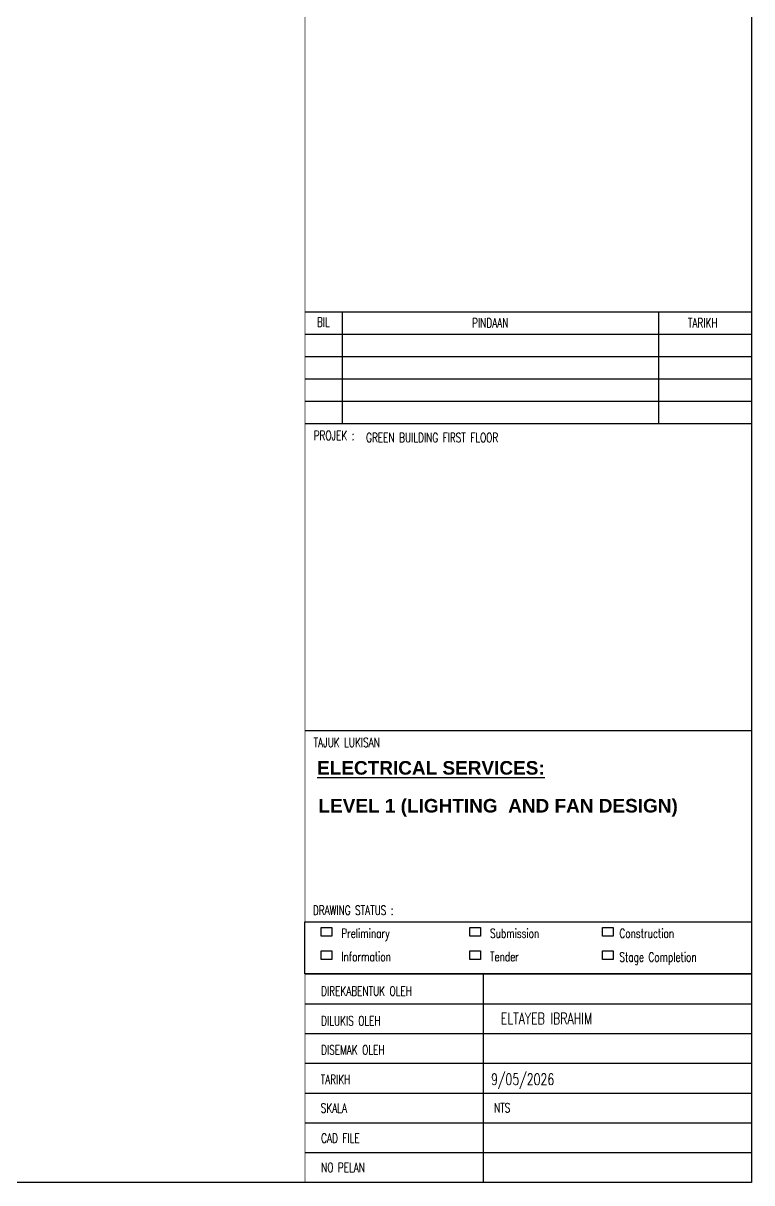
# Model space of a CAD drawing. Header units: inches. Extents: x 16928 to 514628, y -1471 to 241387.
# Drawn here: x 218953 to 241459, y 236 to 36029 of the extents above; entities that cross this region are included whole.
import ezdxf

# ---------------------------------------------------------------- set-up
doc = ezdxf.new("R2010")
doc.units = ezdxf.units.IN
doc.header["$MEASUREMENT"] = 0
for name, color, linetype in [('9', 7, 'Continuous'), ('dmension', 4, 'Continuous'), ('dxt_text', 4, 'Continuous'), ('t.block', 4, 'Continuous'), ('TEXT', 2, 'Continuous')]:
    doc.layers.add(name, color=color, linetype=linetype)
doc.styles.add('SANSSERIFBOLD', font='SASB____.PFB', dxfattribs={"height": 1200})
doc.styles.add('TEXT25', font='SIMPLEX.shx', dxfattribs={"width": 0.7, "height": 62.5})

msp = doc.modelspace()

# ---------------------------------------------------------------- linework, layer by layer
at = {"layer": '9', "color": 7}
msp.add_line((228801, 27122), (228801, 23673), dxfattribs=at)
at = {"layer": 'dmension', "ltscale": 100, "const_width": 23}
msp.add_lwpolyline([(227659, 65110), (227659, 247), (241448, 247), (241448, 65110), (227659, 65110)], dxfattribs=at)
at = {"layer": 'dxt_text'}
for points in [[(228156, 7846), (228156, 8117), (228485, 8117), (228485, 7846)], [(232750, 8117), (233079, 8117), (233079, 7846), (232750, 7846)], [(232750, 7846), (232750, 8117), (233079, 8117), (233079, 7846)], [(236852, 7846), (236852, 8117), (237181, 8117), (237181, 7846)], [(228156, 7397), (228485, 7397), (228485, 7126), (228156, 7126)], [(228156, 7126), (228156, 7397), (228485, 7397), (228485, 7126)], [(232750, 7126), (232750, 7397), (233079, 7397), (233079, 7126)], [(236852, 7126), (236852, 7397), (237181, 7397), (237181, 7126)]]:
    msp.add_lwpolyline(points, close=True, dxfattribs=at)
at = {"layer": 't.block', "color": 7, "linetype": 'Continuous'}
for p, q in [((241448, 65110), (241448, 247)), ((227659, 27122), (241448, 27122)), ((238573, 27122), (238573, 23673)), ((227659, 26432), (241448, 26432)), ((227659, 25742), (241448, 25742)), ((227659, 25053), (241448, 25053)), ((227659, 24363), (241448, 24363)), ((227659, 23673), (241448, 23673)), ((227659, 14200), (241448, 14200)), ((227659, 6685), (241448, 6685)), ((233166, 6685), (233166, 247)), ((227659, 5765), (241448, 5765)), ((227659, 4846), (241448, 4846)), ((227659, 3926), (241448, 3926)), ((227659, 3006), (241448, 3006)), ((227659, 2087), (241448, 2087)), ((227659, 1167), (241448, 1167))]:
    msp.add_line(p, q, dxfattribs=at)
at = {"layer": 't.block', "color": 7, "ltscale": 0.5}
msp.add_lwpolyline([(241448, 247), (146593, 247), (146593, 65110), (241448, 65110)], close=True, dxfattribs=at)
at = {"layer": 't.block', "color": 7, "linetype": 'Continuous'}
msp.add_lwpolyline([(227656, 8293), (241448, 8293), (241448, 6685), (227656, 6685)], close=True, dxfattribs=at)

# ---------------------------------------------------------------- texts
at = {"layer": 'dxt_text', "style": 'TEXT25', "width": 0.7}
for s, height, p in [('BIL', 287.5, (228027, 26659)), ('PINDAAN', 287.5, (232818, 26634)), ('TARIKH', 287.5, (239488, 26634)), ('PROJEK :', 287.5, (227926, 23159)), ('GREEN BUILDING FIRST FLOOR', 287.51, (229546, 23092)), ('TAJUK LUKISAN', 287.51, (227926, 13686)), ('DIREKABENTUK OLEH', 287.51, (228156, 6012)), ('DILUKIS OLEH', 287.51, (228156, 5092)), ('ELTAYEB IBRAHIM', 353.92, (233706, 5129)), ('DISEMAK OLEH', 287.51, (228156, 4192)), ('9/05/2026', 353.9, (233403, 3255)), ('TARIKH ', 287.5, (228144, 3284)), ('SKALA ', 287.5, (228144, 2400)), ('NTS', 287.5, (233496, 2410)), ('CAD FILE ', 287.5, (228156, 1470)), ('NO PELAN', 287.5, (228156, 565))]:
    msp.add_text(s, height=height, dxfattribs=at).set_placement(p)
at = {"layer": 'dxt_text', "attachment_point": 1, "style": 'TEXT25'}
for s, insert, char_height in [('DRAWING STATUS :', (227902, 8791), 287.51), ('Preliminary', (228779, 8080), 287.51), ('Submission', (233374, 8080), 287.5), ('Construction', (237369, 8080), 287.51), ('Information', (228779, 7361), 287.51), ('Tender', (233374, 7361), 287.5), ('Stage Completion', (237369, 7348), 287.51)]:
    msp.add_mtext(s, dxfattribs=dict(at, insert=insert, char_height=char_height))
at = {"layer": 'TEXT', "linetype": 'ByBlock', "style": 'SANSSERIFBOLD'}
for s, p in [('%%UELECTRICAL SERVICES:', (228031, 12834)), ('LEVEL 1 (LIGHTING  AND FAN DESIGN)', (228074, 11665))]:
    msp.add_text(s, height=419.4, dxfattribs=at).set_placement(p)

doc.saveas('drawing.dxf')
